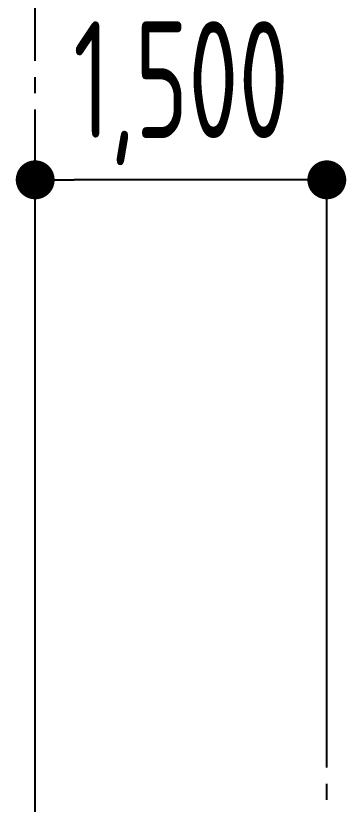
# Model space of a CAD drawing. Header units: millimetres. Extents: x -32710 to 654186, y -254124 to 420220.
# Drawn here: x 272700 to 274400, y 408259 to 412312 of the extents above; entities that cross this region are included whole.
import ezdxf

# ---------------------------------------------------------------- set-up
doc = ezdxf.new("R2010")
doc.units = ezdxf.units.MM
doc.header["$LTSCALE"] = 1000
doc.linetypes.add('TPH12-SEC-@E$0$CENTERK5', pattern=[6.916, 6.667, -0.083, 0.083, -0.083])
doc.layers.add('TPH12-SEC-@E$0$H-SIN', color=252, linetype='TPH12-SEC-@E$0$CENTERK5')
doc.layers.add('TPH12-SEC-@E$0$SIN-M', color=252, linetype='Continuous')
doc.styles.add('TPH12-SEC-@E$0$dim-txt', font='isocp.shx', dxfattribs={"width": 0.7, "bigfont": 'chineset.shx'})
doc.dimstyles.new('TPH12-SEC-@E$0$ARCH-dim-2000', dxfattribs={"dimscale": 2000, "dimtxt": 0.3, "dimasz": 0.1, "dimexe": 0.1, "dimexo": 0.1, "dimgap": 0.05, "dimtad": 1, "dimdec": 0, "dimrnd": 0.1, "dimdsep": 46, "dimlunit": 6, "dimtxsty": 'TPH12-SEC-@E$0$dim-txt', "dimblk": 'TPH12-SEC-@E$0$_Dot', "dimblk1": 'TPH12-SEC-@E$0$_Origin', "dimblk2": 'TPH12-SEC-@E$0$_Origin', "dimcen": 2, "dimclrd": 256, "dimclre": 256, "dimclrt": 256, "dimadec": 0, "dimazin": 0, "dimtfac": 1, "dimtdec": 1, "dimtix": 1, "dimtmove": 2, "dimatfit": 3, "dimldrblk": 'TPH12-SEC-@E$0$_Origin', "dimfxl": 1, "dimtvp": 1, "dimtolj": 1, "dimarcsym": 0})

# ---------------------------------------------------------------- blocks, each defined once
blk = doc.blocks.new('TPH12-SEC-@E$0$_Dot')
at = {"color": 0, "linetype": 'ByBlock', "lineweight": -2}
blk.add_line((-0.5, 0), (-1, 0), dxfattribs=at)
at = {"color": 0, "linetype": 'ByBlock', "const_width": 0.5}
blk.add_lwpolyline([(-0.25, 0, 1), (0.25, 0, 1)], format="xyb", close=True, dxfattribs=at)
blk = doc.blocks.new('*D2622')
at = {"layer": 'DEFPOINTS', "color": 0, "transparency": 16777216}
for p in [(272800, 411469.1), (272800, 411469.1), (274300, 411469.1)]:
    blk.add_point(p, dxfattribs=at)
at = {"layer": 'TPH12-SEC-@E$0$SIN-M', "lineweight": -2, "transparency": 16777216}
blk.add_line((274100, 411469.1), (273000, 411469.1), dxfattribs=at)
at = {"layer": 'TPH12-SEC-@E$0$SIN-M', "lineweight": -2, "transparency": 16777216, "xscale": 200, "yscale": 200, "zscale": 200, "rotation": 180}
blk.add_blockref('TPH12-SEC-@E$0$_Dot', (272800, 411469.1), dxfattribs=at)
at = {"layer": 'TPH12-SEC-@E$0$SIN-M', "lineweight": -2, "transparency": 16777216, "xscale": 200, "yscale": 200, "zscale": 200}
blk.add_blockref('TPH12-SEC-@E$0$_Dot', (274300, 411469.1), dxfattribs=at)
at = {"layer": 'TPH12-SEC-@E$0$SIN-M', "transparency": 16777216, "insert": (273550, 411914.1), "char_height": 600, "attachment_point": 5, "style": 'TPH12-SEC-@E$0$dim-txt'}
blk.add_mtext('\\A1;1,500', dxfattribs=at)
blk = doc.blocks.new('TPH12-SEC-@E$0$_Origin')
at = {"color": 0, "linetype": 'ByBlock', "lineweight": -2}
blk.add_line((0, 0), (-1, 0), dxfattribs=at)
blk.add_circle((0, 0), 0.5, dxfattribs=at)
blk = doc.blocks.new('TPH12-SEC-@E')
at = {"layer": 'TPH12-SEC-@E$0$H-SIN'}
for p, q in [((272800, 377500), (272800, 414000)), ((274300, 401531.5), (274300, 411469.1))]:
    blk.add_line(p, q, dxfattribs=at)
at = {"layer": 'TPH12-SEC-@E$0$SIN-M'}
dim = blk.add_linear_dim(base=(272800, 411469.1), p1=(274300, 411469.1), p2=(272800, 411469.1), angle=180, dimstyle='TPH12-SEC-@E$0$ARCH-dim-2000', dxfattribs=at)
dim.commit()
dim.dimension.update_dxf_attribs({"geometry": '*D2622', "text_midpoint": (273550, 411914.1)})

msp = doc.modelspace()

# ---------------------------------------------------------------- block references
msp.add_blockref('TPH12-SEC-@E', (0, 0))

doc.saveas('drawing.dxf')
